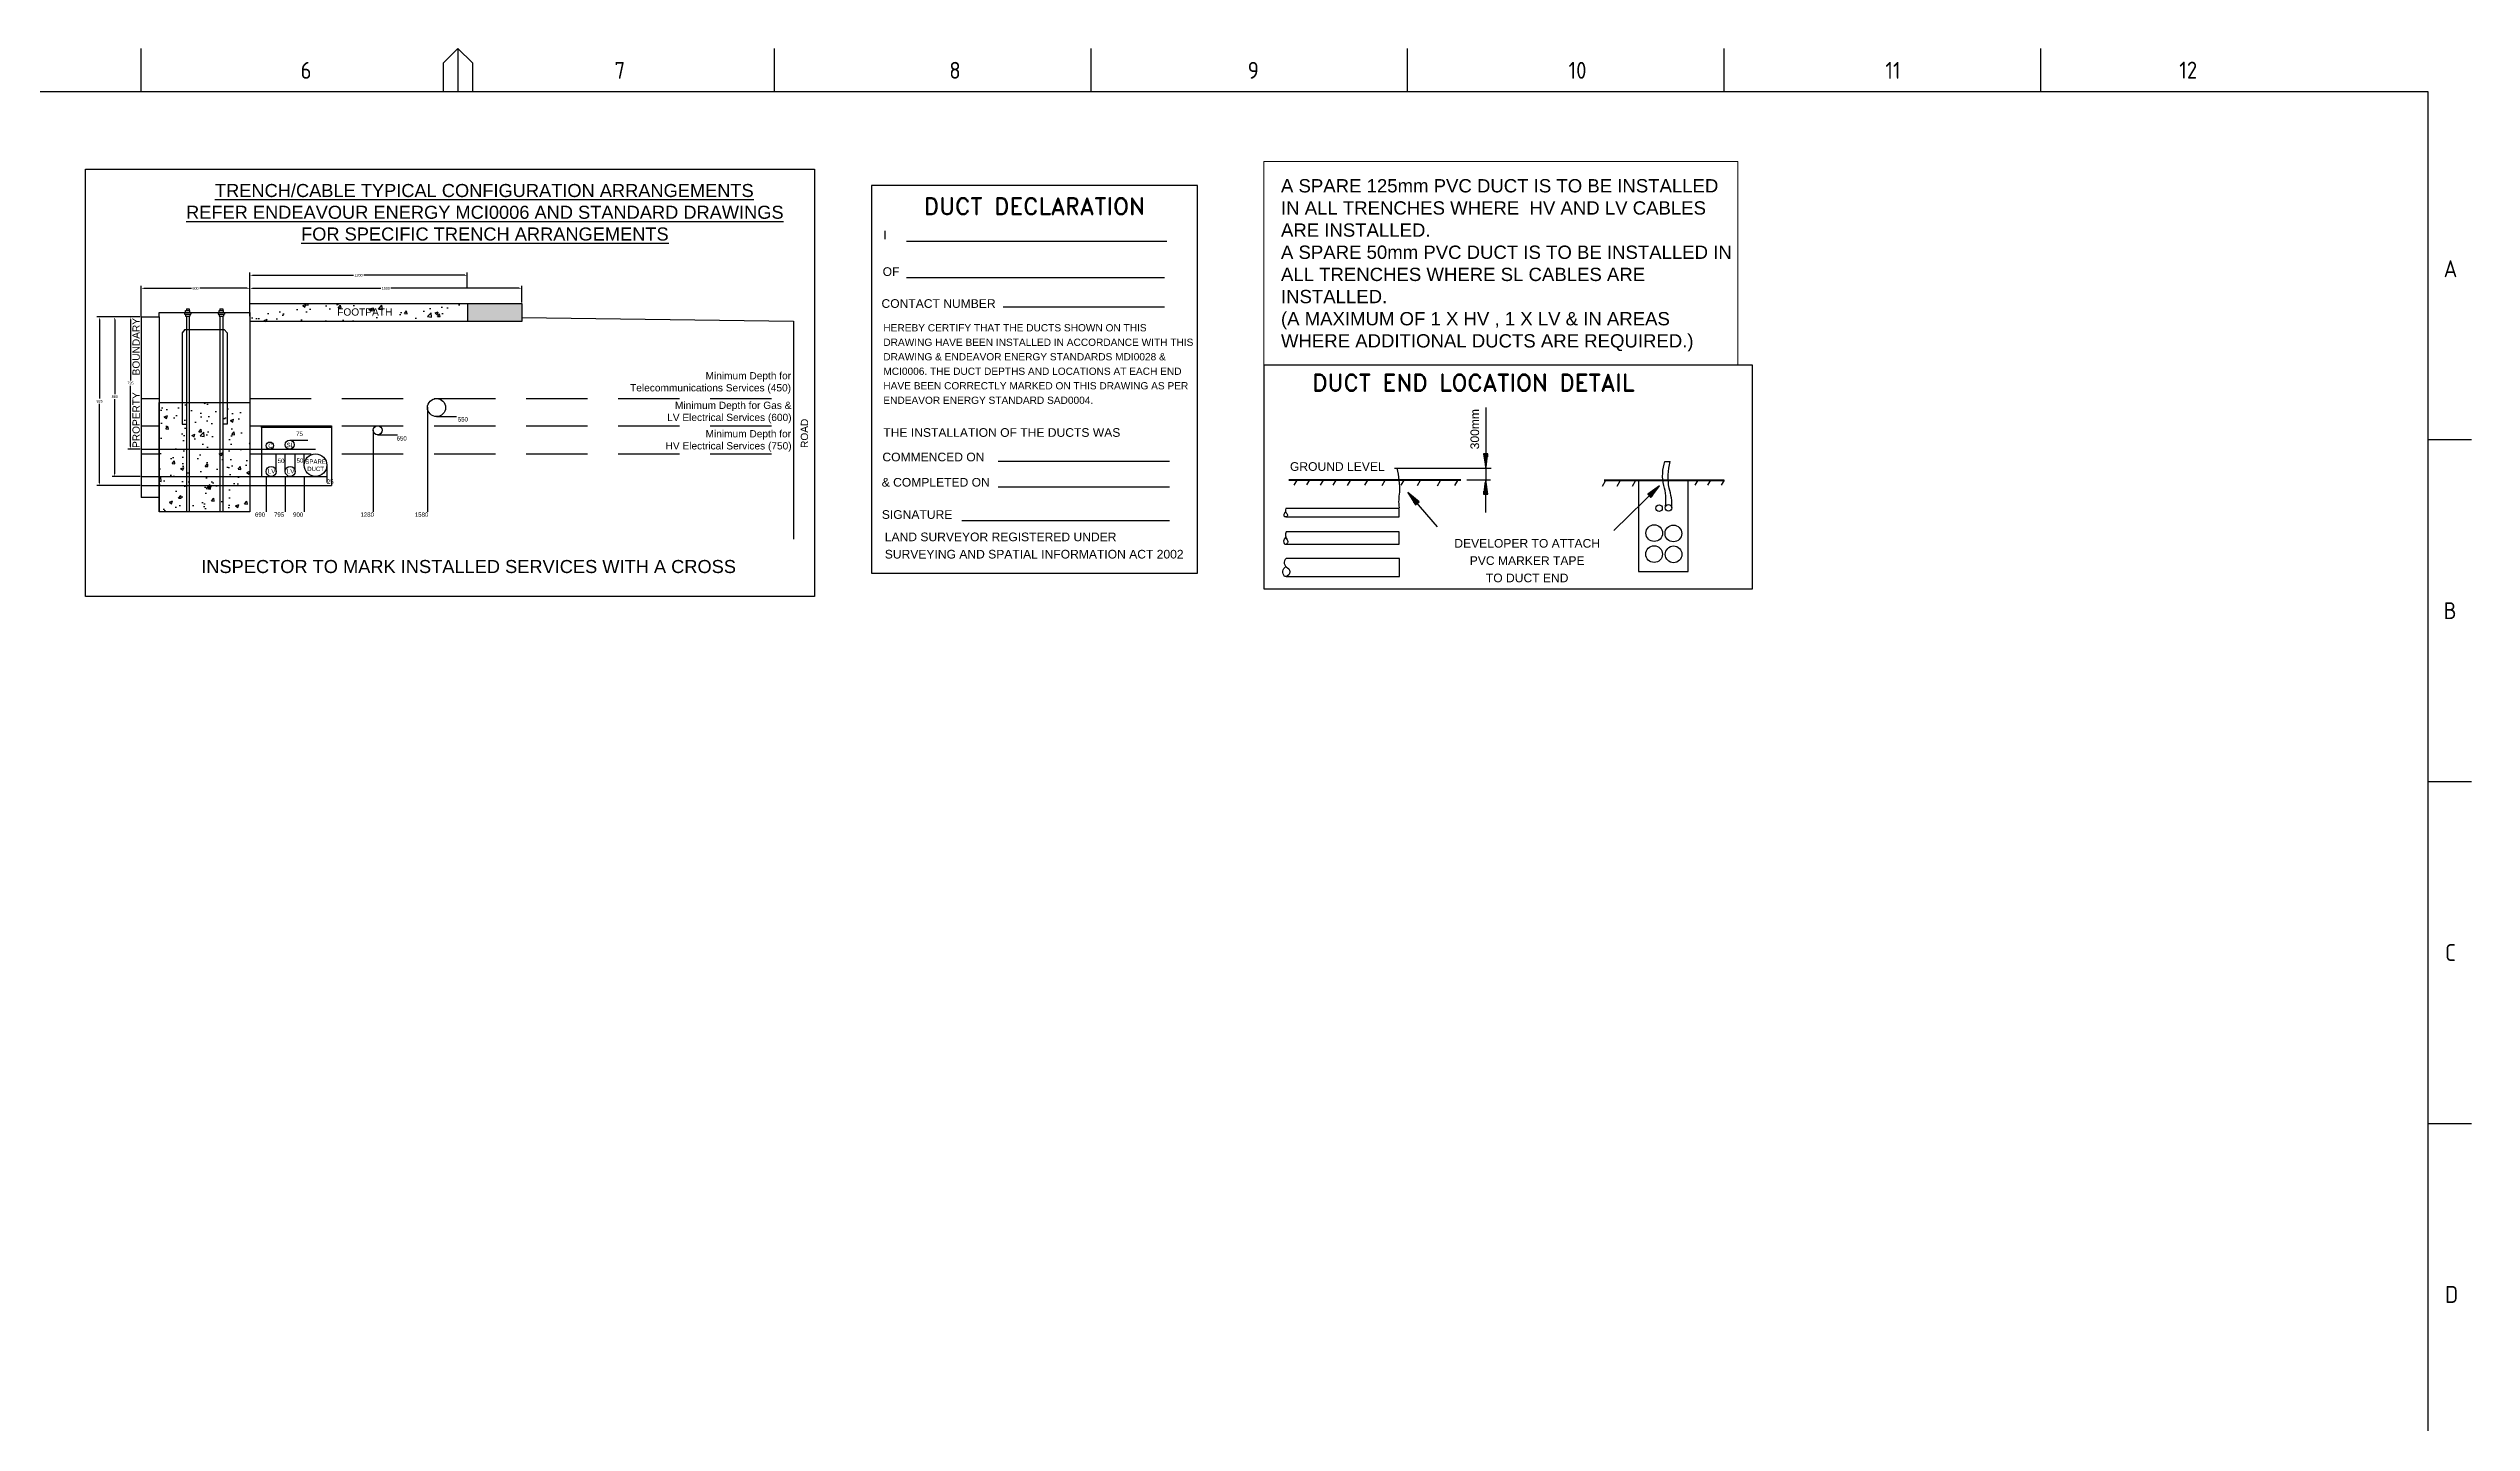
# Paper-space layout 'Retic2' of a CAD drawing. Header units: metres, sheet in millimetres. Extents: x -21 to 813, y -3 to 583.
# Drawn here: x 311 to 813, y 299 to 583 of the extents above; entities that cross this region are included whole.
import ezdxf
from ezdxf.enums import TextEntityAlignment as Align

# ---------------------------------------------------------------- set-up
doc = ezdxf.new("R2010")
doc.units = ezdxf.units.M
doc.linetypes.add('DASHED2', pattern=[9.525, 6.35, -3.175])
doc.layers.add('Notes', color=7, linetype='Continuous')
doc.layers.add('SupportsUG_SP_EXT', color=7, linetype='Continuous')
doc.styles.add('Elec', font='romand__.ttf')
doc.styles.add('iecISOCP', font='isocp.shx')
doc.styles.get("Standard").update_dxf_attribs({"font": 'arial.ttf'})
doc.dimstyles.get("Standard").update_dxf_attribs({"dimtxt": 0.18, "dimasz": 0.18, "dimexe": 0.18, "dimexo": 0.0625, "dimgap": 0.09, "dimtad": 0, "dimtih": 1, "dimtoh": 1, "dimdec": 4, "dimzin": 0, "dimdsep": 46, "dimtxsty": 'Standard', "dimcen": 0.09, "dimadec": 0, "dimazin": 0, "dimtfac": 1, "dimtdec": 4, "dimtofl": 0, "dimtmove": 0, "dimatfit": 3, "dimfxl": 1, "dimtolj": 1, "dimtzin": 0, "dimarcsym": 0})
pattern_1 = [(50, (307.261, 549.3866), (6.83193, -0.59772), [0.71438, -7.85813]), (355, (307.261, 549.3866), (-1.3216, 7.16462), [0.5715, -6.2865]), (100.451, (307.8305, 549.337), (5.51034, 6.56688), [0.60713, -6.67838]), (46.184, (307.261, 551.2916), (10.16546, -1.5766), [1.0716, -11.7872]), (96.636, (308.108, 551.16), (8.9027, 9.2785), [0.9107, -10.0176]), (351.184, (307.261, 551.292), (8.9027, 9.2784), [0.85725, -9.42975]), (21, (308.2137, 550.8153), (5.68556, -3.83496), [0.71438, -7.85813]), (326, (308.214, 550.815), (2.31758, 6.90705), [0.5715, -6.2865]), (71.4514, (308.6875, 550.496), (8.0031, 3.0721), [0.60713, -6.67838]), (37.5, (307.2612, 549.3866), (0.11582, 3.170814), [0, -6.2103, 0, -6.38175, 0, -6.31031]), (7.5, (307.2612, 549.3866), (2.50574, 3.75677), [0, -3.63855, 0, -6.06742, 0, -2.40506]), (327.5, (305.137, 549.3866), (5.08465, -0.21483), [0, -2.38125, 0, -7.4295, 0, -9.85838]), (317.5, (304.1846, 549.3866), (5.55484, 0.9535), [0, -3.09563, 0, -4.93395, 0, -7.00088])]

# ---------------------------------------------------------------- blocks, each defined once
blk = doc.blocks.new('A1_FRAME_TITLE')
at = {"layer": 'Notes', "linetype": 'Continuous'}
for p, q in [((351.17, 574.39), (351.17, 583.39)), ((413.68, 580.39), (416.68, 583.39)), ((416.68, 583.39), (416.68, 574.39)), ((416.68, 583.39), (419.68, 580.39)), ((482.19, 574.39), (482.19, 583.39)), ((547.7, 574.39), (547.7, 583.39)), ((613.21, 574.39), (613.21, 583.39)), ((678.72, 574.39), (678.72, 583.39)), ((744.23, 574.39), (744.23, 583.39)), ((413.68, 574.39), (413.68, 580.39)), ((419.68, 580.39), (419.68, 574.39)), ((833.35, 502.43), (824.35, 502.43)), ((824.37, 431.68), (833.35, 431.68)), ((824.35, 360.93), (833.35, 360.93))]:
    blk.add_line(p, q, dxfattribs=at)
at = {"layer": 'Notes', "color": 3, "linetype": 'Continuous'}
blk.add_line((824.37, 5.97), (824.37, 574.39), dxfattribs=at)
at = {"layer": 'Notes', "color": 3, "linetype": 'Continuous', "flags": 128}
blk.add_lwpolyline([(824.37, 574.39), (149.5, 574.39)], dxfattribs=at)
blk.add_attdef('DRAFT_NUM', (29.9, 23.29), '', height=2.5, rotation=90)
at = {"layer": 'Notes', "color": 7, "style": 'iecISOCP'}
for s, p in [('6', (384.13, 577.12)), ('7', (449.08, 577.12)), ('8', (518.36, 577.12)), ('9', (580.11, 577.12)), ('10', (646.5, 577.12)), ('11', (712.06, 577.12)), ('12', (772.87, 577.16)), ('A', (827.58, 536.06)), ('B', (827.58, 465.31)), ('C', (827.87, 394.56)), ('D', (827.87, 323.81))]:
    blk.add_text(s, height=3.5, dxfattribs=at).set_placement(p)
for tag, p in [('CAP_NO', (513.19, 43.46)), ('IE_NUM', (513.05, 37.81)), ('REF_No_1', (335.24, 32.31)), ('REF_1', (362.52, 32.31)), ('GEN_WO', (441.71, 31.76)), ('HV_SWITCH', (513.46, 32.16)), ('REF_No_2', (335.24, 26.31)), ('REF_2', (362.52, 26.31)), ('OH_WO', (441.71, 25.81)), ('UBD_REF', (513.05, 25.83)), ('REF_No_3', (335.24, 20.31)), ('REF_3', (362.52, 20.31)), ('UG_WO', (441.71, 20.05)), ('GIS_MAP_No', (513.05, 20.04)), ('REF_No_4', (335.24, 14.31)), ('REF_4', (362.52, 14.31)), ('SUB_WO', (441.71, 13.81)), ('HV_OP_DIAG', (513.33, 14.2)), ('LGA', (512.95, 7.78))]:
    blk.add_attdef(tag, p, '', height=2.5, dxfattribs=at)
at = {"layer": 'Notes', "style": 'iecISOCP'}
for tag, p in [('T1', (684.37, 39.47)), ('T2', (684.37, 34.35)), ('T3', (684.37, 28.92)), ('T4', (684.37, 23.66)), ('T5', (684.37, 18.23)), ('T6', (684.37, 12.97))]:
    blk.add_attdef(tag, text='', height=3.5, dxfattribs=at).set_placement(p, align=Align.CENTER)
at = {"layer": 'Notes', "color": 7, "style": 'iecISOCP'}
for tag, p in [('scale', (567.76, 33.27)), ('DRAWN', (567.76, 24.93)), ('DATE', (567.76, 16.88)), ('CHD', (567.76, 8.37)), ('DESIGN', (605.62, 9.15))]:
    blk.add_attdef(tag, text='', height=2.5, dxfattribs=at).set_placement(p, align=Align.CENTER)
at = {"layer": 'Notes', "color": 4, "style": 'iecISOCP'}
blk.add_attdef('NUM', text='', height=7, dxfattribs=at).set_placement((792.37, 20.12), align=Align.MIDDLE_CENTER)
at = {"layer": 'Notes', "color": 1, "style": 'iecISOCP'}
blk.add_attdef('REV', text='', height=5, dxfattribs=at).set_placement((820.05, 17.1), align=Align.CENTER)
at = {"layer": 'Notes', "color": 7, "style": 'iecISOCP'}
for tag, p in [('NS', (790.71, 8.12)), ('SHTS', (805.41, 8.12))]:
    blk.add_attdef(tag, text='', height=2.5, dxfattribs=at).set_placement(p, align=Align.MIDDLE)
at = {"layer": 'Notes', "style": 'iecISOCP'}
blk.add_attdef('ExportID', (9.08, 2.39), '', height=2.5, dxfattribs=at)
at = {"layer": 'Notes', "style": 'iecISOCP', "flags": 1}
for tag, p in [('ProjectType', (14.17, -26.8)), ('ProjectNumber', (23.56, -26.82)), ('DrawingNumber', (35.51, -26.8)), ('ProjectDescription', (47.56, -26.83)), ('ExportDate', (60.28, -26.79)), ('ExportUserName', (69.15, -26.8)), ('DesignerCompanyName', (81.48, -26.79)), ('ExportAreaOfInterest', (97.1, -26.81)), ('GIS_SUCCESS', (112, -26.78)), ('CAD_SUCCESS', (121.79, -26.78)), ('DEPOTCODE', (132.11, -26.88)), ('ExportCategories', (140.08, -26.8)), ('Comments', (154.38, -26.88))]:
    blk.add_attdef(tag, p, '', height=1, dxfattribs=at)
blk = doc.blocks.new('NOTE_DUCT-END-DETAIL')
for p, q in [((45.883142, 37.545951), (45.883142, 24.956978)), ((45.648767, 27.925728), (45.648767, 26.753853)), ((45.726892, 27.925728), (45.726892, 26.128853)), ((45.805017, 27.925728), (45.805017, 25.503853)), ((45.883142, 27.925728), (45.883142, 24.956978)), ((45.961267, 27.925728), (45.961267, 25.503853)), ((46.039392, 27.925728), (46.039392, 26.128853)), ((46.117517, 27.925728), (46.117517, 26.753853)), ((46.273767, 27.925728), (46.273767, 27.300728)), ((82.976447, 26.385314), (84.055803, 26.350148)), ((6.786157, 22.491651), (6.158539, 21.439165)), ((9.453954, 22.552283), (8.826336, 21.499796)), ((12.268824, 22.508369), (11.641206, 21.455883)), ((14.87599, 22.508369), (14.248372, 21.455883)), ((17.821137, 22.431019), (17.193519, 21.378533)), ((21.416346, 22.500269), (20.788728, 21.447782)), ((25.001494, 22.387106), (24.373876, 21.334619)), ((27.002662, 24.956978), (46.993508, 24.956978)), ((28.942559, 22.508369), (28.31494, 21.455883)), ((32.337937, 22.387106), (31.710319, 21.334619)), ((36.460897, 22.326474), (35.833279, 21.273987)), ((40.072994, 22.431019), (39.445376, 21.378533)), ((41.975059, 22.576326), (46.869083, 22.576326)), ((45.648767, 19.607576), (45.648767, 20.779451)), ((45.726892, 19.607576), (45.726892, 21.404451)), ((45.805017, 19.607576), (45.805017, 22.029451)), ((45.883142, 24.956978), (45.883142, 22.576326)), ((45.883142, 15.820965), (45.883142, 22.576326)), ((45.883142, 19.607576), (45.883142, 22.576326)), ((45.961267, 19.607576), (45.961267, 22.029451)), ((46.039392, 19.607576), (46.039392, 21.404451)), ((46.117517, 19.607576), (46.117517, 20.779451)), ((46.273767, 19.607576), (46.273767, 20.232576)), ((70.635531, 22.257162), (70.007913, 21.204676)), ((72.368199, 12.078092), (81.859722, 21.330754)), ((73.656182, 22.257162), (73.028564, 21.204676)), ((76.786013, 22.257162), (76.158395, 21.204676)), ((79.570318, 19.426276), (80.40945, 20.244291)), ((79.624852, 19.370334), (80.911521, 20.624623)), ((79.679386, 19.314392), (81.413593, 21.004956)), ((79.733921, 19.25845), (81.859722, 21.330754)), ((79.788455, 19.202508), (81.522661, 20.893072)), ((79.842989, 19.146565), (81.129659, 20.400855)), ((89.759831, 22.491651), (89.132213, 21.439165)), ((92.391473, 22.491651), (91.763854, 21.439165)), ((95.232529, 22.491651), (94.604911, 21.439165)), ((35.908784, 12.844093), (29.803783, 19.935884)), ((31.740629, 17.685972), (29.803783, 19.935884)), ((31.681421, 17.635003), (30.101362, 19.470457)), ((31.799838, 17.736942), (30.219779, 19.572396)), ((31.622213, 17.584033), (30.449911, 18.945822)), ((31.859046, 17.787912), (30.686744, 19.1497)), ((31.563005, 17.533063), (30.79846, 18.421186)), ((31.444588, 17.431124), (31.036831, 17.90479)), ((31.918254, 17.838881), (31.153709, 18.727004)), ((32.03667, 17.940821), (31.628913, 18.414486)), ((79.461249, 19.53816), (79.908786, 19.974435)), ((79.897524, 19.090623), (80.736656, 19.908638)), ((80.006592, 18.978739), (80.454129, 19.415014))]:
    blk.add_line(p, q)
at = {"color": 1}
for p, q in [((45.492517, 27.925728), (45.492517, 27.300728)), ((45.492517, 19.607576), (45.492517, 20.232576))]:
    blk.add_line(p, q, dxfattribs=at)
at = {"color": 7, "lineweight": 40}
for p, q in [((5.152012, 22.541857), (40.730815, 22.541857)), ((70.401899, 22.491651), (95.232529, 22.491651))]:
    blk.add_line(p, q, dxfattribs=at)
for points in [[(0, 0), (101.065272, 0), (101.065272, 46.282227), (0, 46.282227)], [(45.883142, 24.956978), (46.351892, 27.925728), (45.414392, 27.925728)], [(45.883142, 22.576326), (45.414392, 19.607576), (46.351892, 19.607576)], [(81.859722, 21.330754), (79.406715, 19.594103), (80.061127, 18.922797)], [(29.803783, 19.935884), (31.38538, 17.380155), (32.095879, 17.99179)]]:
    blk.add_lwpolyline(points, close=True)
for points in [[(83.108178, 17.079517, 0.100456), (82.757067, 21.391338, -0.144441), (82.976447, 26.385314)], [(84.381094, 16.746876, 0.102124), (83.819669, 20.840359, -0.096925), (84.055803, 26.350148)], [(4.533738, 16.621736, 0.324985), (4.736854, 15.573632, -0.953514), (4.272589, 14.935267, -0.417639), (4.501628, 15.93112)], [(4.591771, 11.814853, 0.277777), (4.82269, 10.125576, -0.610901), (4.317934, 9.156444, -0.397292), (4.550882, 10.613957)], [(4.605285, 6.276742, 0.550641), (4.889172, 4.344936)], [(4.889172, 4.344936, -0.805081), (4.246565, 2.566557, -0.436908), (4.506967, 4.619757)]]:
    blk.add_lwpolyline(points, format="xyb")
at = {"color": 7, "lineweight": 30}
blk.add_lwpolyline([(28.016566, 16.772023, -0.069258), (28.099516, 20.007056, 0.073869), (27.552553, 24.956978)], format="xyb", dxfattribs=at)
for points in [[(77.471942, 22.416483), (77.471942, 3.559802), (87.792954, 3.559802), (87.792954, 22.491651)], [(4.562755, 14.877234), (27.988926, 14.877234), (27.988926, 16.621736), (4.533738, 16.621736)], [(4.591771, 9.219001), (28.010544, 9.219001), (28.010544, 11.814853), (4.591771, 11.814853)], [(4.605285, 2.586337), (28.045411, 2.586337), (28.045411, 6.276742), (4.605285, 6.276742)]]:
    blk.add_lwpolyline(points)
for centre, radius in [((81.755144, 16.703674), 0.672328), ((83.709526, 16.778843), 0.672328), ((80.766336, 11.526072), 1.726395), ((84.715121, 11.458305), 1.726395), ((80.72888, 7.187486), 1.726395), ((84.771964, 7.138802), 1.726395)]:
    blk.add_circle(centre, radius)
at = {"color": 7, "style": 'Elec'}
blk.add_text('DUCT END LOCATION DETAIL', height=3.5, dxfattribs=at).set_placement((10.015299, 42.66532), align=Align.MIDDLE_LEFT)
at = {"color": 7}
blk.add_text('300mm', height=1.79, rotation=90.013556, dxfattribs=at).set_placement((45.053203, 33.045951), align=Align.BOTTOM_CENTER)
blk.add_text('GROUND LEVEL', height=1.79, dxfattribs=at).set_placement((15.181501, 23.878605), align=Align.BOTTOM_CENTER)
at = {"color": 7, "insert": (54.468199, 1.338092), "char_height": 1.79, "attachment_point": 8, "line_spacing_factor": 1.2}
blk.add_mtext('DEVELOPER TO ATTACH\\PPVC MARKER TAPE \\PTO DUCT END', dxfattribs=at)
blk = doc.blocks.new('*D194')
at = {"color": 0, "lineweight": -2, "transparency": 16777216}
for p, q in [((330.41, 527.76), (327.86, 527.76)), ((328.4, 527.22), (328.4, 514.62)), ((328.4, 500.93), (328.4, 513.53)), ((330.41, 500.39), (327.86, 500.39))]:
    blk.add_line(p, q, dxfattribs=at)
at = {"color": 0, "lineweight": 0, "transparency": 16777216}
for points in [[(328.31, 527.22), (328.49, 527.22), (328.4, 527.76)], [(328.31, 500.93), (328.49, 500.93), (328.4, 500.39)]]:
    blk.add_solid(points, dxfattribs=at)
at = {"layer": 'Defpoints', "color": 0, "lineweight": 0, "transparency": 16777216}
for p in [(330.59, 527.76), (328.4, 500.39), (330.59, 500.39)]:
    blk.add_point(p, dxfattribs=at)
at = {"color": 0, "transparency": 16777216, "insert": (328.4, 514.07), "char_height": 0.54, "attachment_point": 5}
blk.add_mtext('\\A1;725', dxfattribs=at)
blk = doc.blocks.new('*D195')
at = {"color": 0, "lineweight": -2, "transparency": 16777216}
for p, q in [((330.41, 527.76), (324.58, 527.76)), ((325.12, 527.22), (325.12, 511.81)), ((325.12, 495.3), (325.12, 510.72)), ((330.41, 494.76), (324.58, 494.76))]:
    blk.add_line(p, q, dxfattribs=at)
at = {"color": 0, "lineweight": 0, "transparency": 16777216}
for points in [[(325.03, 527.22), (325.21, 527.22), (325.12, 527.76)], [(325.03, 495.3), (325.21, 495.3), (325.12, 494.76)]]:
    blk.add_solid(points, dxfattribs=at)
at = {"layer": 'Defpoints', "color": 0, "lineweight": 0, "transparency": 16777216}
for p in [(330.59, 527.76), (325.12, 494.76), (330.59, 494.76)]:
    blk.add_point(p, dxfattribs=at)
at = {"color": 0, "transparency": 16777216, "insert": (325.12, 511.26), "char_height": 0.54, "attachment_point": 5}
blk.add_mtext('\\A1;880', dxfattribs=at)
blk = doc.blocks.new('*D196')
at = {"color": 0, "lineweight": -2, "transparency": 16777216}
for p, q in [((330.41, 527.76), (321.46, 527.76)), ((322, 527.22), (322, 510.87)), ((322, 493.43), (322, 509.78)), ((330.41, 492.89), (321.46, 492.89))]:
    blk.add_line(p, q, dxfattribs=at)
at = {"color": 0, "lineweight": 0, "transparency": 16777216}
for points in [[(321.91, 527.22), (322.09, 527.22), (322, 527.76)], [(321.91, 493.43), (322.09, 493.43), (322, 492.89)]]:
    blk.add_solid(points, dxfattribs=at)
at = {"layer": 'Defpoints', "color": 0, "lineweight": 0, "transparency": 16777216}
for p in [(330.59, 527.76), (322, 492.89), (330.59, 492.89)]:
    blk.add_point(p, dxfattribs=at)
at = {"color": 0, "transparency": 16777216, "insert": (322, 510.32), "char_height": 0.54, "attachment_point": 5}
blk.add_mtext('\\A1;925', dxfattribs=at)
blk = doc.blocks.new('*D197')
at = {"color": 0, "lineweight": -2, "transparency": 16777216}
for p, q in [((330.59, 527.95), (330.59, 534.23)), ((331.13, 533.69), (340.98, 533.69)), ((352.55, 533.69), (342.71, 533.69)), ((353.09, 527.95), (353.09, 534.23))]:
    blk.add_line(p, q, dxfattribs=at)
at = {"color": 0, "lineweight": 0, "transparency": 16777216}
for points in [[(331.13, 533.78), (331.13, 533.6), (330.59, 533.69)], [(352.55, 533.78), (352.55, 533.6), (353.09, 533.69)]]:
    blk.add_solid(points, dxfattribs=at)
at = {"layer": 'Defpoints', "color": 0, "lineweight": 0, "transparency": 16777216}
for p in [(353.09, 533.69), (330.59, 527.76), (353.09, 527.76)]:
    blk.add_point(p, dxfattribs=at)
at = {"color": 0, "transparency": 16777216, "insert": (341.84, 533.69), "char_height": 0.54, "attachment_point": 5}
blk.add_mtext('\\A1;600', dxfattribs=at)
blk = doc.blocks.new('*D198')
at = {"color": 0, "lineweight": -2, "transparency": 16777216}
for p, q in [((353.09, 530.76), (353.09, 534.23)), ((353.63, 533.69), (380.17, 533.69)), ((408.8, 533.69), (382.27, 533.69)), ((409.34, 530.76), (409.34, 534.23))]:
    blk.add_line(p, q, dxfattribs=at)
at = {"color": 0, "lineweight": 0, "transparency": 16777216}
for points in [[(353.63, 533.78), (353.63, 533.6), (353.09, 533.69)], [(408.8, 533.78), (408.8, 533.6), (409.34, 533.69)]]:
    blk.add_solid(points, dxfattribs=at)
at = {"layer": 'Defpoints', "color": 0, "lineweight": 0, "transparency": 16777216}
for p in [(409.34, 533.69), (353.09, 530.57), (409.34, 530.57)]:
    blk.add_point(p, dxfattribs=at)
at = {"color": 0, "transparency": 16777216, "insert": (381.22, 533.69), "char_height": 0.54, "attachment_point": 5}
blk.add_mtext('\\A1;1500', dxfattribs=at)
blk = doc.blocks.new('*D199')
at = {"color": 0, "lineweight": -2, "transparency": 16777216}
for p, q in [((353.09, 530.76), (353.09, 536.93)), ((398.09, 533.88), (398.09, 536.93)), ((353.63, 536.39), (374.54, 536.39)), ((397.55, 536.39), (376.64, 536.39))]:
    blk.add_line(p, q, dxfattribs=at)
at = {"color": 0, "lineweight": 0, "transparency": 16777216}
for points in [[(353.63, 536.48), (353.63, 536.3), (353.09, 536.39)], [(397.55, 536.48), (397.55, 536.3), (398.09, 536.39)]]:
    blk.add_solid(points, dxfattribs=at)
at = {"layer": 'Defpoints', "color": 0, "lineweight": 0, "transparency": 16777216}
for p in [(398.09, 536.39), (398.09, 533.69), (353.09, 530.57)]:
    blk.add_point(p, dxfattribs=at)
at = {"color": 0, "transparency": 16777216, "insert": (375.59, 536.39), "char_height": 0.54, "attachment_point": 5}
blk.add_mtext('\\A1;1200', dxfattribs=at)
blk = doc.blocks.new('*U193')
at = {"color": 7, "lineweight": -3}
for p, q in [((61.11, 68.59), (7.21, 68.59)), ((60.6, 61.1), (7.21, 61.1)), ((60.6, 54.98), (27.21, 54.98)), ((61.64, 23.1), (26.21, 23.1)), ((61.64, 17.75), (26.21, 17.75)), ((61.64, 10.78), (18.71, 10.78)), ((61.64, 10.78), (18.71, 10.78))]:
    blk.add_line(p, q, dxfattribs=at)
at = {"lineweight": -3}
blk.add_lwpolyline([(0, 0), (67.43, 0), (67.43, 80.18), (0, 80.18)], close=True, dxfattribs=at)
at = {"color": 7, "lineweight": -3, "style": 'Elec'}
blk.add_text('DUCT DECLARATION', height=3.5, dxfattribs=at).set_placement((33.72, 75.91), align=Align.MIDDLE_CENTER)
at = {"color": 7, "lineweight": -3}
for s, p in [('I ', (2.44, 70.85)), ('OF', (2.31, 63.27)), ('CONTACT NUMBER ', (2.07, 56.66)), ('THE INSTALLATION OF THE DUCTS WAS ', (2.45, 29.97)), ('COMMENCED ON', (2.26, 24.9)), ('& COMPLETED ON', (2.11, 19.67)), ('SIGNATURE', (2.14, 13)), ('SIGNATURE', (2.14, 13))]:
    blk.add_text(s, height=1.79, dxfattribs=at).set_placement(p, align=Align.TOP_LEFT)
at = {"color": 7, "lineweight": -3, "insert": (2.45, 51.5), "char_height": 1.5, "attachment_point": 1, "line_spacing_factor": 1.2}
blk.add_mtext('HEREBY CERTIFY THAT THE DUCTS SHOWN ON THIS \\PDRAWING HAVE BEEN INSTALLED IN ACCORDANCE WITH THIS \\PDRAWING & ENDEAVOR ENERGY STANDARDS MDI0028 & \\PMCI0006. THE DUCT DEPTHS AND LOCATIONS AT EACH END \\PHAVE BEEN CORRECTLY MARKED ON THIS DRAWING AS PER \\PENDEAVOR ENERGY STANDARD SAD0004.', dxfattribs=at)
at = {"color": 7, "lineweight": -3, "insert": (2.75, 8.37), "char_height": 1.79, "width": 62.46, "attachment_point": 1, "line_spacing_factor": 1.2}
blk.add_mtext('LAND SURVEYOR REGISTERED UNDER SURVEYING AND SPATIAL INFORMATION ACT 2002', dxfattribs=at)
at = {"color": 7, "lineweight": -3}
for tag, p in [('DUCTDECLARATION', (11, 69.18)), ('DUCTDECLARATIONOF', (11, 61.68)), ('CONTACTNO', (28.56, 55.6)), ('COMMENCEDON', (28.56, 23.57)), ('COMPLETEDON', (28.56, 18.1)), ('SIGNATURE', (28.56, 11.3))]:
    blk.add_attdef(tag, p, '', height=1.79, dxfattribs=at)

psp = doc.layouts.new('Retic2')

# ---------------------------------------------------------------- hatches: boundary and pattern name
h = psp.add_hatch()
h.set_pattern_fill('AR-CONC', color=8, scale=0.0375, style=0)
h.set_pattern_definition(pattern_1)
h.paths.add_polyline_path([(398.09305, 530.5743), (353.09305, 530.5743), (353.09305, 528.6993), (353.09305, 526.8243), (398.09305, 526.8243)])
psp.add_hatch(color=252).paths.add_polyline_path([(398.09305, 530.5743), (398.09305, 526.8243), (409.34305, 526.8243), (409.34305, 530.5743)])
h = psp.add_hatch()
h.set_pattern_fill('AR-CONC', color=8, scale=0.0375, style=0)
h.set_pattern_definition(pattern_1)
h.paths.add_polyline_path([(334.34305, 510.09453), (353.09305, 510.09453), (353.09305, 487.4493), (334.34305, 487.4493)])

# ---------------------------------------------------------------- linework, layer by layer
at = {"color": 7}
for p, q in [((330.59305, 527.7618), (330.59305, 490.39343)), ((330.59305, 527.7618), (334.34305, 527.7618)), ((334.34305, 527.7618), (334.34305, 528.6993)), ((334.34305, 528.6993), (353.09305, 528.6993)), ((334.34305, 527.7618), (334.34305, 487.4493)), ((339.59305, 528.6993), (339.59305, 528.31552)), ((339.59305, 528.31552), (340.90555, 528.31552)), ((339.8016, 529.0743), (340.69699, 529.0743)), ((339.8016, 528.6993), (339.8016, 529.0743)), ((339.8016, 528.31552), (339.8016, 527.94052)), ((339.8016, 527.94052), (340.69699, 527.94052)), ((339.96805, 529.4493), (339.96805, 529.0743)), ((339.96805, 529.4493), (340.53055, 529.4493)), ((339.96805, 527.94052), (339.96805, 487.4493)), ((340.53055, 529.4493), (340.53055, 529.0743)), ((340.53055, 527.94052), (340.53055, 487.4493)), ((340.69699, 528.6993), (340.69699, 529.0743)), ((340.69699, 528.31552), (340.69699, 527.94052)), ((340.90555, 528.6993), (340.90555, 528.31552)), ((346.53055, 528.6993), (346.53055, 528.31552)), ((346.53055, 528.31552), (347.84305, 528.31552)), ((346.7391, 529.0743), (347.63449, 529.0743)), ((346.7391, 528.6993), (346.7391, 529.0743)), ((346.7391, 528.31552), (346.7391, 527.94052)), ((346.7391, 527.94052), (347.63449, 527.94052)), ((346.90555, 529.4493), (346.90555, 529.0743)), ((346.90555, 529.4493), (347.46805, 529.4493)), ((346.90555, 527.94052), (346.90555, 487.4493)), ((347.46805, 529.4493), (347.46805, 529.0743)), ((347.46805, 527.94052), (347.46805, 487.4493)), ((347.63449, 528.6993), (347.63449, 529.0743)), ((347.63449, 528.31552), (347.63449, 527.94052)), ((347.84305, 528.6993), (347.84305, 528.31552)), ((353.09305, 528.6993), (353.09305, 530.5743)), ((353.09305, 530.5743), (398.09305, 530.5743)), ((353.09305, 528.6993), (353.09305, 487.4493)), ((353.09305, 528.6993), (353.09305, 526.8243)), ((398.09305, 526.8243), (353.09305, 526.8243)), ((398.09305, 530.5743), (398.09305, 526.8243)), ((398.09305, 530.5743), (409.34305, 530.5743)), ((409.34305, 526.8243), (398.09305, 526.8243)), ((409.34194, 527.65791), (465.59084, 526.87687)), ((409.34305, 530.5743), (409.34305, 526.8243)), ((465.59084, 526.87687), (465.59084, 481.77845)), ((339.63259, 525.19637), (339.057, 524.46618)), ((339.057, 524.46618), (339.057, 505.58036)), ((339.63259, 525.19637), (347.8035, 525.19637)), ((347.8035, 525.19637), (348.37909, 524.46618)), ((348.37909, 524.46618), (348.37909, 505.58036)), ((334.34305, 510.09453), (353.09305, 510.09453)), ((389.84305, 509.07761), (389.84305, 487.4493)), ((339.057, 505.58036), (339.96805, 505.58036)), ((348.37909, 505.58036), (347.46805, 505.58036)), ((355.53055, 505.2618), (355.53055, 494.7618)), ((369.96805, 505.2618), (369.96805, 492.8868)), ((378.59305, 504.3243), (378.59305, 487.4493)), ((330.59305, 492.8868), (369.96805, 492.8868)), ((334.34305, 490.39343), (330.59305, 490.39343)), ((353.09305, 487.4493), (334.34305, 487.4493))]:
    psp.add_line(p, q, dxfattribs=at)
at = {"color": 7, "linetype": 'DASHED2', "ltscale": 2}
for p, q in [((330.59305, 510.8868), (334.34305, 510.8868)), ((353.09305, 510.8868), (465.59084, 510.8868)), ((330.59305, 505.2618), (334.34305, 505.2618)), ((353.09305, 505.2618), (465.59084, 505.2618)), ((330.59305, 499.44888), (334.34305, 499.44888)), ((353.09305, 499.44888), (465.59084, 499.44888))]:
    psp.add_line(p, q, dxfattribs=at)
at = {"color": 8}
for p, q in [((391.71805, 507.1368), (395.85355, 507.1368)), ((361.34305, 502.2618), (365.10041, 502.2618)), ((379.53055, 503.3868), (383.66605, 503.3868)), ((330.59305, 500.3868), (366.64988, 500.3868)), ((358.53055, 495.79305), (358.53055, 499.44888)), ((360.40555, 495.79305), (360.40555, 499.44888)), ((362.46805, 495.79305), (362.46805, 499.44888)), ((364.34305, 497.10513), (364.34305, 499.44888)), ((369.03055, 497.10513), (369.03055, 493.50098)), ((330.59305, 494.7618), (369.03055, 494.7618)), ((356.46805, 494.7618), (356.46805, 487.4493)), ((360.40555, 494.7618), (360.40555, 487.4493)), ((364.34305, 494.7618), (364.34305, 487.4493))]:
    psp.add_line(p, q, dxfattribs=at)
at = {"color": 7}
for points in [[(319.05529, 558.31474), (469.92991, 558.31474), (469.92991, 469.89291), (319.05529, 469.89291)], [(334.34305, 510.09453), (353.09305, 510.09453), (353.09305, 487.4493), (334.34305, 487.4493)], [(355.53055, 505.2618), (369.96805, 505.2618), (369.96805, 504.90541), (355.53055, 504.90541)]]:
    psp.add_lwpolyline(points, close=True, dxfattribs=at)
at = {"color": 7, "lineweight": 0}
psp.add_lwpolyline([(562.92651, 559.92348), (660.99987, 559.92348), (660.99987, 517.78388), (562.92651, 517.78388)], close=True, dxfattribs=at)
at = {"color": 7}
for centre, radius in [((391.71805, 509.0118), 1.875), ((357.21805, 501.1368), 0.75), ((361.34305, 501.3243), 0.9375), ((379.53055, 504.3243), 0.9375), ((357.4993, 495.79305), 1.03125), ((361.4368, 495.79305), 1.03125), ((366.6868, 497.10513), 2.34375)]:
    psp.add_circle(centre, radius, dxfattribs=at)

# ---------------------------------------------------------------- block references
at = {"layer": 'Notes'}
for name, p in [('*U193', (481.72142, 474.77732)), ('NOTE_DUCT-END-DETAIL', (562.92651, 471.50165))]:
    psp.add_blockref(name, p, dxfattribs=at)
at = {"layer": 'SupportsUG_SP_EXT'}
psp.add_blockref('A1_FRAME_TITLE', (-20.549, -0.0679), dxfattribs=at)

# ---------------------------------------------------------------- texts
at = {"color": 7, "lineweight": -3, "attachment_point": 1}
for s, insert, char_height in [('\\pi-55.604;{\\LTRENCH/CABLE TYPICAL CONFIGURATION ARRANGEMENTS \\P\\pi-61.581;REFER ENDEAVOUR ENERGY MCI0006 AND STANDARD DRAWINGS\\P\\pi-37.783;FOR SPECIFIC TRENCH ARRANGEMENTS}', (401.47186, 555.28036), 2.7), ('\\pi-5.5339;FOOTPATH', (376.69837, 529.53933), 1.5), ('\\pi-17.573;Minimum Depth for \\P\\pi-33.183;Telecommunications Services (450) ', (464.95319, 516.35725), 1.5), ('\\pi-0.9927;550', (397.10892, 507.02778), 0.9), ('\\pi-23.902;Minimum Depth for Gas & \\P\\pi-25.508;LV Electrical Services (600) ', (464.95319, 510.22978), 1.5), ('\\pi-0.39782;C', (357.28871, 501.56667), 0.9), ('\\pi-0.71828;SL', (361.39433, 501.71833), 0.9), ('75', (362.66136, 504.02162), 0.9), ('\\pi-0.99516;650', (384.4513, 503.09164), 0.9), ('\\pi-17.573;Minimum Depth for  \\P\\pi-25.842;HV Electrical Services (750)', (464.95319, 504.34548), 1.5), ('50', (358.85604, 498.43446), 0.9), ('50', (362.76162, 498.49413), 0.9), ('\\pi-2.0692;SPARE\\P\\pi-1.6849;DUCT', (366.63639, 498.2774), 0.9), ('\\pi-0.71797;LV', (357.55058, 496.28083), 0.9), ('\\pi-0.71797;LV', (361.48808, 496.28083), 0.9), ('25', (369.03055, 494.13049), 0.9), ('\\pi-0.99516;690', (355.14879, 487.31063), 0.9), ('\\pi-0.99393;795', (359.08629, 487.31063), 0.9), ('\\pi-0.9927;900', (363.02379, 487.31063), 0.9), ('\\pi-1.3;1280', (377.27379, 487.31063), 0.9), ('\\pi-1.3;1580', (388.52379, 487.31063), 0.9), ('\\pi-55.055;INSPECTOR TO MARK INSTALLED SERVICES WITH A CROSS', (398.08781, 477.47144), 2.7)]:
    psp.add_mtext(s, dxfattribs=dict(at, insert=insert, char_height=char_height))
at = {"color": 7, "lineweight": -3, "insert": (566.44757, 556.28535), "char_height": 2.75, "width": 94.2679805, "attachment_point": 1}
psp.add_mtext('A SPARE 125mm PVC DUCT IS TO BE INSTALLED IN ALL TRENCHES WHERE  HV AND LV CABLES ARE INSTALLED. \\PA SPARE 50mm PVC DUCT IS TO BE INSTALLED IN ALL TRENCHES WHERE SL CABLES ARE INSTALLED. \\P(A MAXIMUM OF 1 X HV , 1 X LV & IN AREAS WHERE ADDITIONAL DUCTS ARE REQUIRED.)', dxfattribs=at)
at = {"color": 7, "lineweight": -3, "char_height": 1.5, "attachment_point": 1, "rotation": 90}
for s, insert in [('PROPERTY      BOUNDARY', (328.79524, 500.6577)), ('ROAD', (467.09142, 500.6577))]:
    psp.add_mtext(s, dxfattribs=dict(at, insert=insert))

# ---------------------------------------------------------------- dimensions: what is measured, and where the dimension line sits
at = {"color": 7}
for base, p1, p2, text, picture, middle in [((398.09305, 536.38828), (353.09305, 530.5743), (398.09305, 533.69133), '1200', '*D199', (375.59305, 536.38828)), ((353.09305, 533.69133), (330.59305, 527.7618), (353.09305, 527.7618), '600', '*D197', (341.84305, 533.69133)), ((409.34305, 533.69133), (353.09305, 530.5743), (409.34305, 530.5743), '1500', '*D198', (381.21805, 533.69133))]:
    dim = psp.add_linear_dim(base=base, p1=p1, p2=p2, text=text, dimstyle='Standard', override={"dimscale": 3, "dimfxl": 1.25}, dxfattribs=at)
    dim.commit()
    dim.dimension.update_dxf_attribs({"geometry": picture, "text_midpoint": middle})
for p2, distance, text, picture, middle in [((330.59305, 492.8868), -8.58937, '925', '*D196', (322.00368, 510.3243)), ((330.59305, 494.7618), -5.47152, '880', '*D195', (325.12153, 511.2618)), ((330.59305, 500.3868), -2.1938, '725', '*D194', (328.39925, 514.0743))]:
    dim = psp.add_aligned_dim(p1=(330.59305, 527.7618), p2=p2, distance=distance, text=text, dimstyle='Standard', override={"dimscale": 3, "dimfxl": 1.25}, dxfattribs=at)
    dim.commit()
    dim.dimension.update_dxf_attribs({"geometry": picture, "text_midpoint": middle})

doc.saveas('drawing.dxf')
